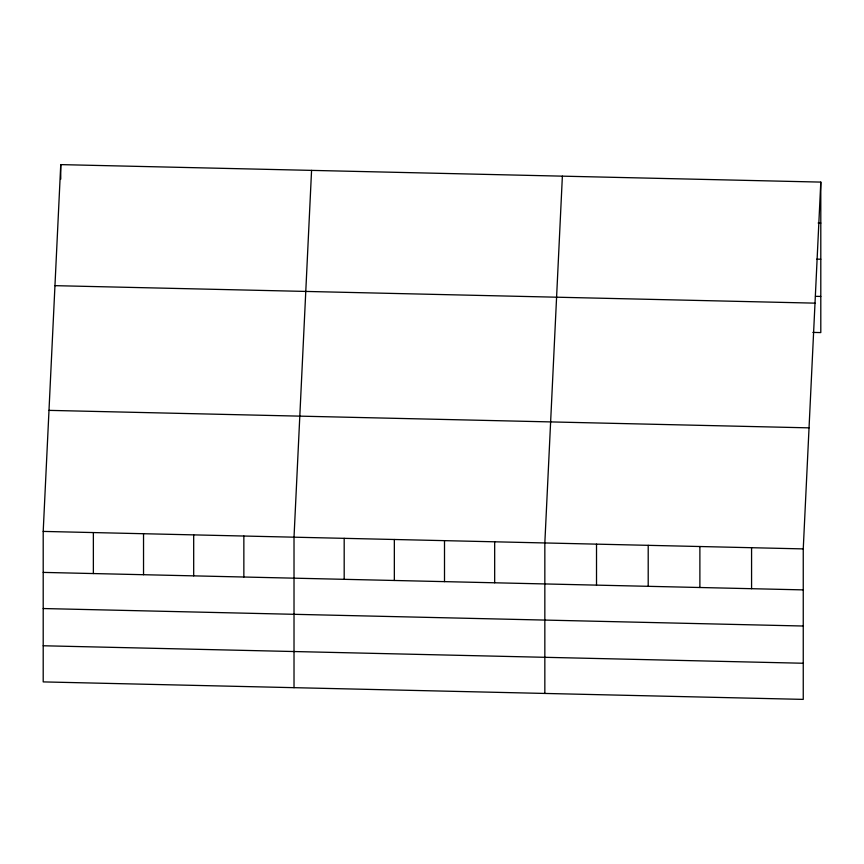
<?xml version="1.0" encoding="UTF-8"?>
<svg xmlns="http://www.w3.org/2000/svg" width="864" height="864" viewBox="0 0 864 864"><rect width="100%" height="100%" fill="white"/><g stroke="black" fill="none" stroke-linecap="round" stroke-linejoin="round"><path stroke-width="1.3" d="M803.25 626.022L803.25 548.899L820.8 182.099L60.75 164.614L43.2 531.414L43.2 681.901L803.25 699.386L803.25 626.022L43.2 608.537M812.851 332.402L820.8 332.586L820.8 182.099M311.569 170.381L294.019 537.181L294.019 687.679M562.378 176.148L544.838 542.948L544.838 693.446M818.154 223.02L820.8 223.085M816.826 259.124L820.8 259.222M815.497 296.33L820.8 296.449M54.961 285.66L815.011 303.145M48.989 410.368L809.039 427.853M43.2 531.414L803.25 548.899M43.2 572.4L803.25 589.885M43.2 645.764L803.25 663.25M751.572 547.711L751.572 588.697M699.883 546.523L699.883 587.509M648.205 545.335L648.205 586.321M596.516 544.147L596.516 585.133M494.672 541.804L494.672 582.79M444.506 540.648L444.506 581.634M394.34 539.492L394.34 580.478M344.185 538.337L344.185 579.323M243.853 536.026L243.853 577.012M193.687 534.881L193.687 575.867M143.532 533.725L143.532 574.711M93.366 532.57L93.366 573.556M60.75 164.614L60.75 179.161"/></g></svg>
